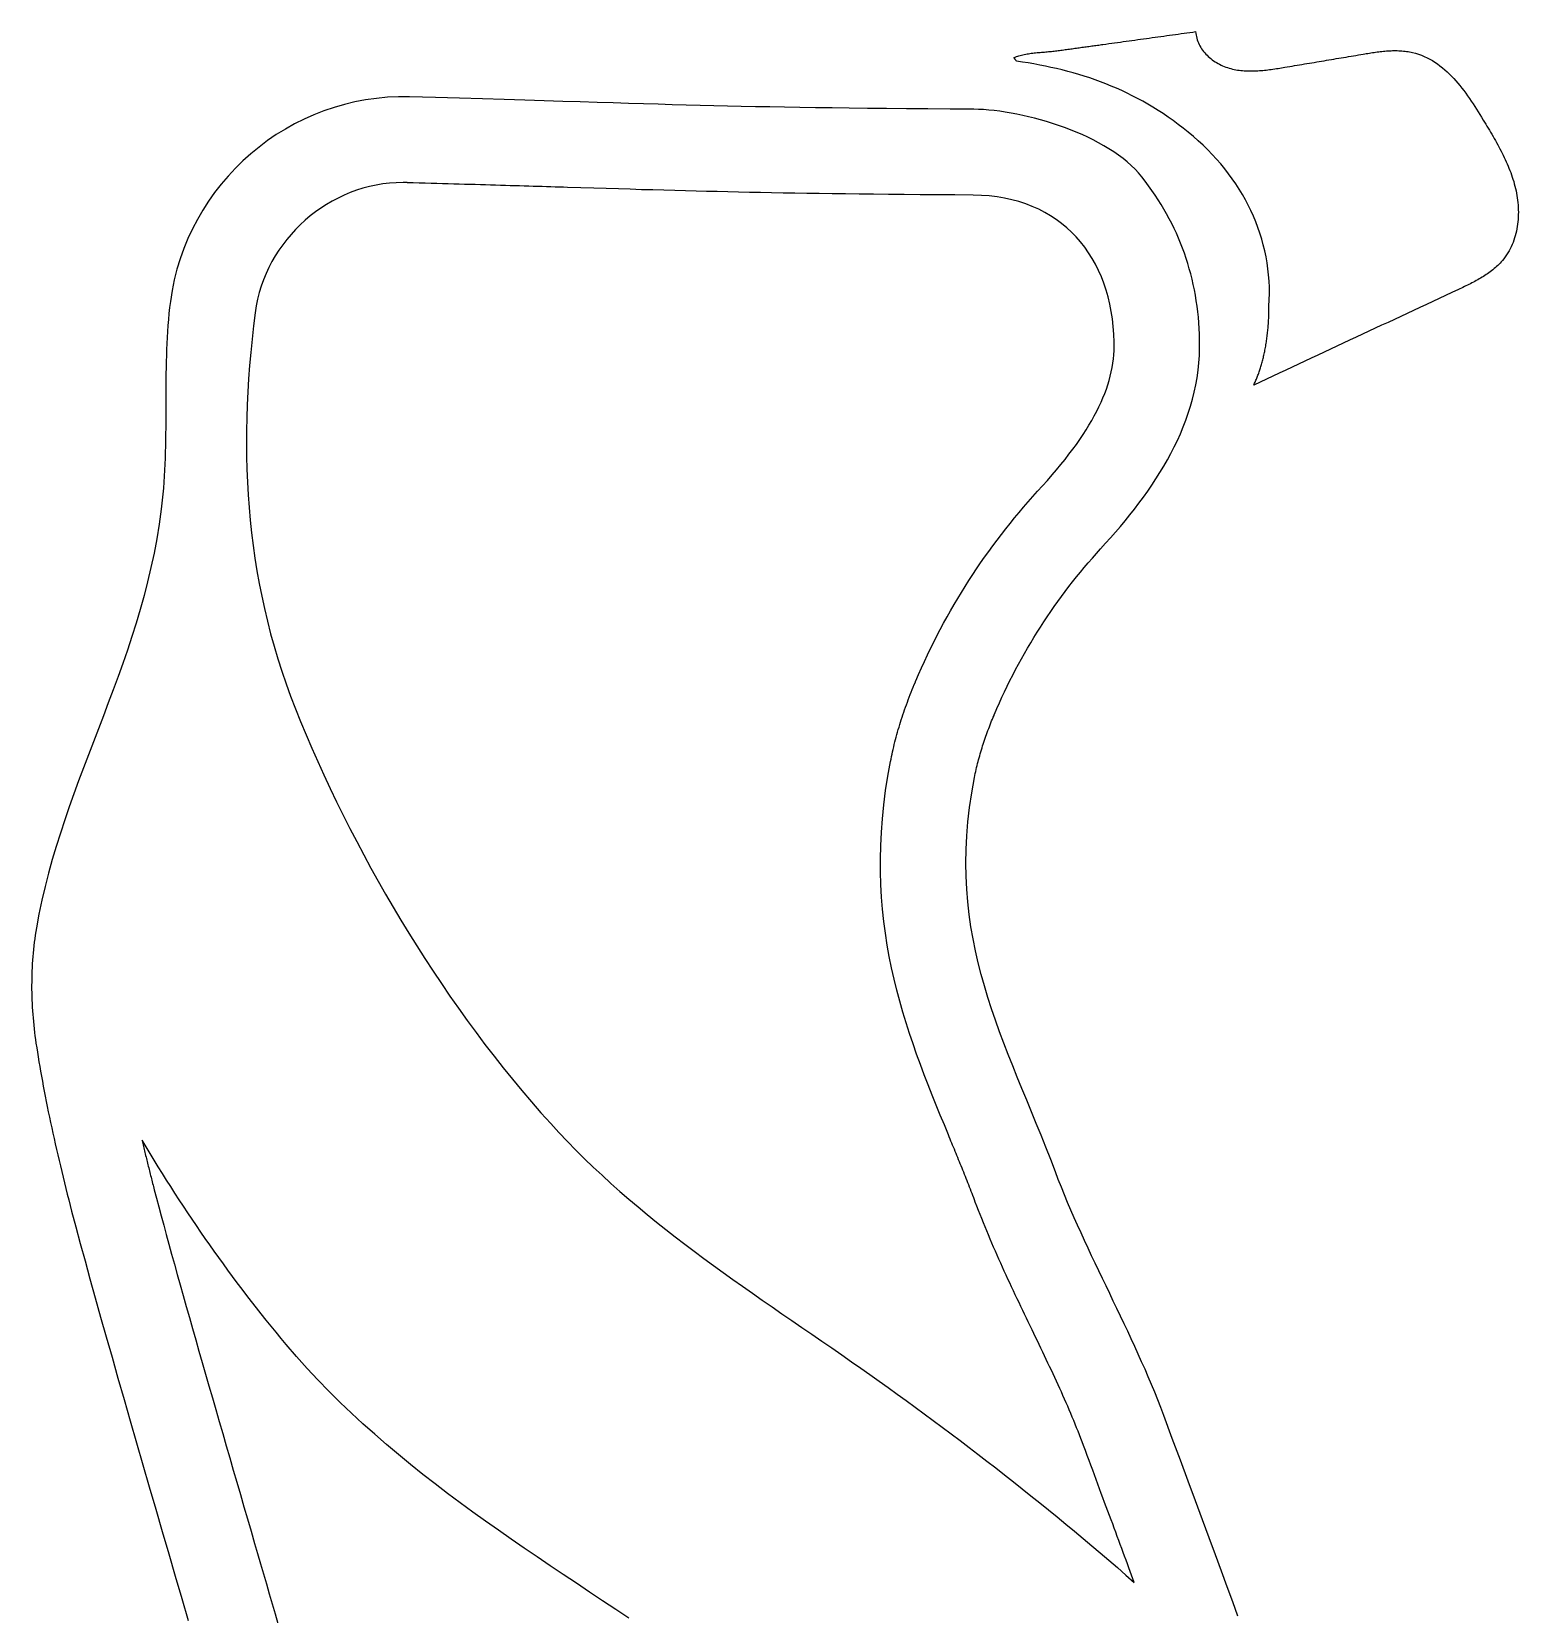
# Model space of a CAD drawing. Header units: metres. Extents: x 30 to 147, y -153 to -82.
# Drawn here: x 111.84 to 144.96, y -121.26 to -85.99 of the extents above; entities that cross this region are included whole.
import ezdxf

# ---------------------------------------------------------------- set-up
doc = ezdxf.new("R2010")
doc.units = ezdxf.units.M

msp = doc.modelspace()

# ---------------------------------------------------------------- linework, layer by layer
for points in [[(139.408154, -92.102686), (139.415266, -91.962224), (139.417806, -91.822524), (139.416028, -91.683586), (139.409678, -91.545664), (139.39901, -91.408758), (139.384024, -91.272614), (139.36472, -91.13774), (139.341352, -91.003882), (139.313666, -90.87104), (139.281916, -90.739468), (139.245848, -90.609166), (139.205716, -90.47988), (139.16152, -90.352118), (139.113514, -90.225626), (139.061444, -90.100404), (139.005564, -89.976706), (138.94562, -89.854532), (138.881866, -89.733882), (138.814302, -89.614756), (138.742928, -89.497154), (138.667998, -89.38133), (138.589258, -89.26703), (138.506962, -89.154508), (138.42111, -89.043764), (138.331702, -88.934798), (138.238738, -88.827864), (138.142218, -88.722708), (138.042396, -88.619584), (137.939018, -88.518492), (137.832338, -88.419432), (137.722356, -88.322404), (137.609072, -88.227662), (137.498328, -88.139016), (137.387076, -88.053418), (137.275316, -87.971122), (137.163048, -87.89162), (137.050272, -87.815166), (136.936988, -87.741506), (136.823196, -87.67064), (136.708896, -87.602568), (136.594088, -87.53729), (136.478518, -87.474552), (136.36244, -87.414608), (136.245854, -87.35695), (136.12876, -87.301832), (136.010904, -87.249254), (135.89254, -87.198962), (135.773668, -87.150956), (135.654034, -87.105236), (135.533892, -87.061548), (135.413242, -87.020146), (135.29183, -86.980776), (135.16991, -86.943184), (135.047228, -86.907624), (134.924038, -86.873842), (134.800086, -86.841838), (134.675626, -86.811612), (134.550404, -86.783164), (134.424674, -86.75624), (134.298182, -86.731094), (134.170928, -86.707472), (134.043166, -86.68512), (133.914642, -86.664292), (133.785356, -86.644734), (133.78307, -86.642194), (133.780784, -86.639654), (133.778498, -86.637114), (133.776212, -86.634574), (133.773926, -86.632034), (133.77164, -86.629494), (133.769354, -86.626954), (133.767068, -86.624414), (133.765036, -86.621874), (133.763004, -86.619334), (133.760972, -86.616794), (133.75894, -86.614254), (133.756908, -86.611714), (133.754876, -86.609174), (133.752844, -86.606634), (133.751066, -86.604094), (133.749288, -86.601554), (133.74751, -86.599014), (133.745732, -86.596474), (133.743954, -86.593934), (133.742176, -86.591394), (133.740652, -86.588854), (133.739128, -86.586314), (133.737604, -86.583774), (133.73608, -86.581234), (133.734556, -86.578694), (133.733286, -86.576154), (133.732016, -86.573614), (133.730746, -86.571074), (133.729476, -86.568534), (133.728206, -86.565994), (133.726936, -86.563454), (133.753606, -86.552786), (133.780784, -86.54288), (133.808724, -86.533736), (133.837172, -86.5251), (133.866128, -86.516972), (133.895592, -86.509606), (133.925564, -86.502748), (133.95579, -86.496398), (133.986524, -86.490556), (134.017512, -86.484968), (134.048754, -86.479888), (134.08025, -86.475062), (134.112, -86.470744), (134.144004, -86.46668), (134.176262, -86.46287), (134.20852, -86.459314), (134.240778, -86.456012), (134.273036, -86.452964), (134.305548, -86.449916), (134.337806, -86.447122), (134.370064, -86.444328), (134.402322, -86.441534), (134.434326, -86.43874), (134.466076, -86.435946), (134.497572, -86.433152), (134.528814, -86.430358), (134.559802, -86.427564), (134.590536, -86.424516), (134.620762, -86.421214), (134.650734, -86.417912), (134.680198, -86.414356), (134.709154, -86.410546), (134.740396, -86.406228), (134.771638, -86.40191), (134.80288, -86.397592), (134.834122, -86.393274), (134.865364, -86.388956), (134.896606, -86.384638), (134.927848, -86.38032), (134.95909, -86.376002), (134.990332, -86.371684), (135.021574, -86.367366), (135.052816, -86.363048), (135.084058, -86.35873), (135.1153, -86.354412), (135.146542, -86.350094), (135.177784, -86.345776), (135.209026, -86.341458), (135.240268, -86.33714), (135.27151, -86.332822), (135.302752, -86.328504), (135.333994, -86.324186), (135.365236, -86.319868), (135.396478, -86.31555), (135.42772, -86.311232), (135.458962, -86.306914), (135.490204, -86.302596), (135.521446, -86.298278), (135.552688, -86.29396), (135.58393, -86.289642), (135.615172, -86.285324), (135.646414, -86.281006), (135.677656, -86.276688), (135.708898, -86.27237), (135.773414, -86.26348), (135.83793, -86.25459), (135.902446, -86.2457), (135.966962, -86.23681), (136.031478, -86.22792), (136.095994, -86.21903), (136.16051, -86.21014), (136.225026, -86.20125), (136.289542, -86.19236), (136.354058, -86.18347), (136.418574, -86.17458), (136.48309, -86.16569), (136.547606, -86.1568), (136.612122, -86.14791), (136.676638, -86.13902), (136.741154, -86.13013), (136.80567, -86.12124), (136.870186, -86.11235), (136.934702, -86.10346), (136.999218, -86.09457), (137.063734, -86.08568), (137.12825, -86.07679), (137.192766, -86.0679), (137.257282, -86.05901), (137.321798, -86.05012), (137.386314, -86.04123), (137.45083, -86.03234), (137.515346, -86.02345), (137.579862, -86.01456), (137.644378, -86.00567), (137.708894, -85.99678), (137.77341, -85.98789), (137.776712, -86.025482), (137.782046, -86.062566), (137.789158, -86.099142), (137.798048, -86.13521), (137.808716, -86.170516), (137.821162, -86.205314), (137.835132, -86.23935), (137.85088, -86.272878), (137.868152, -86.305644), (137.886948, -86.337648), (137.907014, -86.36889), (137.928604, -86.39937), (137.951464, -86.429088), (137.975594, -86.458044), (138.00074, -86.485984), (138.027156, -86.513162), (138.054588, -86.539578), (138.083036, -86.564978), (138.1125, -86.589362), (138.142726, -86.61273), (138.173968, -86.635336), (138.205972, -86.656926), (138.238738, -86.6775), (138.272012, -86.697058), (138.306048, -86.715346), (138.340592, -86.732618), (138.375644, -86.748874), (138.411204, -86.76386), (138.447018, -86.777576), (138.483086, -86.790276), (138.519662, -86.801706), (138.556238, -86.811866), (138.593068, -86.82101), (138.629898, -86.829138), (138.666982, -86.83625), (138.704066, -86.8426), (138.741404, -86.847934), (138.778742, -86.852506), (138.81608, -86.856316), (138.853672, -86.859364), (138.891264, -86.86165), (138.928856, -86.863174), (138.966448, -86.86419), (139.004294, -86.864444), (139.04214, -86.86419), (139.079986, -86.863174), (139.117832, -86.86165), (139.155678, -86.859618), (139.193524, -86.857078), (139.23137, -86.85403), (139.26947, -86.850728), (139.30757, -86.846918), (139.34567, -86.842854), (139.383516, -86.838282), (139.421362, -86.833456), (139.459208, -86.828376), (139.497054, -86.823042), (139.5349, -86.817454), (139.572746, -86.811612), (139.610592, -86.80577), (139.648184, -86.799674), (139.685776, -86.793578), (139.723368, -86.787482), (139.76096, -86.781386), (139.81557, -86.772242), (139.87018, -86.763098), (139.92479, -86.753954), (139.9794, -86.74481), (140.03401, -86.735666), (140.08862, -86.726522), (140.14323, -86.717378), (140.19784, -86.708234), (140.25245, -86.69909), (140.30706, -86.689946), (140.36167, -86.680802), (140.41628, -86.671658), (140.47089, -86.662514), (140.5255, -86.65337), (140.58011, -86.644226), (140.63472, -86.635082), (140.68933, -86.625938), (140.74394, -86.616794), (140.79855, -86.60765), (140.85316, -86.598506), (140.90777, -86.589362), (140.96238, -86.580218), (141.01699, -86.571074), (141.0716, -86.56193), (141.12621, -86.552786), (141.18082, -86.543642), (141.23543, -86.534498), (141.29004, -86.525354), (141.34465, -86.51621), (141.39926, -86.507066), (141.45387, -86.497922), (141.50848, -86.488778), (141.54277, -86.48319), (141.57706, -86.477602), (141.61135, -86.472014), (141.64564, -86.466426), (141.680184, -86.461092), (141.714728, -86.455758), (141.749272, -86.450678), (141.783816, -86.445852), (141.81836, -86.441026), (141.852904, -86.436454), (141.887448, -86.432136), (141.921992, -86.428326), (141.956536, -86.42477), (141.99108, -86.421468), (142.025624, -86.418674), (142.060168, -86.416134), (142.094712, -86.414102), (142.129256, -86.412578), (142.1638, -86.411562), (142.198344, -86.411054), (142.232888, -86.411054), (142.267432, -86.411562), (142.301976, -86.412578), (142.336266, -86.414356), (142.370556, -86.416642), (142.404846, -86.41969), (142.439136, -86.423246), (142.473172, -86.427564), (142.507208, -86.432644), (142.541244, -86.438486), (142.575026, -86.44509), (142.608808, -86.452456), (142.676118, -86.469982), (142.741904, -86.490556), (142.806166, -86.513924), (142.869158, -86.540086), (142.930626, -86.568788), (142.990824, -86.60003), (143.049498, -86.633812), (143.106902, -86.66988), (143.163036, -86.708234), (143.2179, -86.74862), (143.271748, -86.791038), (143.324326, -86.835234), (143.375634, -86.881208), (143.425926, -86.92896), (143.475202, -86.978236), (143.523462, -87.029036), (143.570706, -87.08136), (143.616934, -87.134954), (143.662146, -87.189564), (143.706596, -87.24519), (143.750284, -87.301832), (143.792956, -87.359236), (143.834866, -87.417402), (143.876014, -87.47633), (143.9164, -87.535766), (143.956278, -87.595456), (143.995394, -87.655654), (144.034002, -87.715852), (144.071848, -87.776304), (144.109186, -87.836756), (144.146016, -87.896954), (144.182338, -87.956898), (144.20977, -88.00211), (144.237202, -88.047576), (144.264634, -88.093042), (144.291812, -88.138508), (144.31899, -88.184228), (144.346168, -88.229948), (144.373092, -88.275922), (144.399762, -88.321896), (144.426178, -88.36787), (144.45234, -88.414098), (144.478248, -88.46058), (144.503902, -88.507062), (144.529048, -88.553798), (144.55394, -88.600534), (144.578324, -88.647524), (144.602454, -88.694768), (144.626076, -88.742266), (144.64919, -88.789764), (144.671796, -88.837516), (144.69364, -88.885522), (144.714976, -88.933782), (144.735804, -88.982296), (144.75587, -89.031064), (144.775174, -89.080086), (144.793716, -89.129362), (144.811496, -89.178892), (144.828514, -89.228676), (144.84477, -89.278714), (144.860264, -89.329006), (144.874742, -89.379806), (144.888458, -89.43086), (144.901158, -89.482168), (144.912842, -89.533984), (144.923256, -89.586054), (144.932654, -89.638378), (144.940782, -89.69121), (144.947894, -89.744296), (144.953736, -89.797382), (144.958308, -89.850722), (144.96161, -89.904062), (144.963642, -89.957656), (144.964404, -90.01125), (144.963642, -90.06459), (144.96161, -90.11793), (144.958308, -90.171016), (144.953482, -90.224102), (144.947386, -90.276934), (144.939766, -90.329258), (144.930876, -90.381328), (144.920462, -90.433144), (144.908524, -90.484452), (144.895062, -90.535252), (144.880076, -90.585544), (144.863566, -90.635074), (144.845532, -90.684096), (144.82572, -90.732356), (144.804384, -90.779854), (144.781524, -90.82659), (144.756886, -90.872564), (144.73047, -90.917522), (144.70253, -90.961718), (144.672812, -91.004898), (144.641316, -91.047062), (144.608042, -91.08821), (144.583912, -91.11615), (144.55902, -91.143328), (144.53362, -91.169744), (144.507458, -91.195652), (144.480788, -91.220798), (144.45361, -91.245436), (144.425924, -91.269312), (144.39773, -91.29268), (144.369028, -91.31554), (144.339818, -91.337892), (144.3101, -91.359736), (144.280128, -91.381072), (144.249648, -91.4019), (144.218914, -91.42222), (144.187672, -91.442032), (144.156176, -91.46159), (144.124426, -91.48064), (144.092422, -91.499436), (144.060164, -91.517724), (144.027652, -91.535758), (143.994886, -91.553538), (143.961866, -91.57081), (143.928846, -91.587828), (143.895572, -91.604592), (143.862298, -91.621356), (143.82877, -91.637866), (143.795242, -91.654122), (143.761714, -91.670124), (143.728186, -91.686126), (143.694658, -91.701874), (143.66113, -91.717622), (143.627602, -91.73337), (143.485108, -91.799918), (143.342614, -91.866466), (143.20012, -91.933014), (143.057626, -91.999562), (142.915132, -92.06611), (142.772638, -92.132658), (142.630144, -92.199206), (142.48765, -92.265754), (142.345156, -92.332302), (142.202662, -92.39885), (142.060168, -92.465398), (141.917674, -92.531946), (141.77518, -92.598494), (141.632686, -92.665042), (141.490192, -92.73159), (141.347698, -92.798138), (141.205204, -92.864686), (141.06271, -92.931234), (140.920216, -92.997782), (140.777722, -93.06433), (140.635228, -93.130878), (140.492734, -93.197426), (140.35024, -93.263974), (140.207746, -93.330522), (140.065252, -93.39707), (139.922758, -93.463618), (139.780264, -93.530166), (139.63777, -93.596714), (139.495276, -93.663262), (139.352782, -93.72981), (139.210288, -93.796358), (139.067794, -93.862906), (139.077954, -93.84157), (139.08786, -93.81998), (139.097766, -93.79839), (139.107418, -93.776546), (139.116816, -93.754448), (139.126214, -93.73235), (139.135358, -93.709998), (139.144502, -93.687392), (139.153392, -93.664532), (139.162282, -93.641672), (139.170918, -93.618558), (139.1793, -93.59519), (139.187682, -93.571568), (139.19581, -93.547946), (139.203938, -93.52407), (139.211812, -93.49994), (139.219432, -93.475556), (139.227052, -93.451172), (139.234418, -93.426534), (139.241784, -93.401642), (139.248896, -93.376496), (139.255754, -93.351096), (139.262612, -93.325696), (139.269216, -93.300042), (139.27582, -93.274134), (139.28217, -93.247972), (139.288266, -93.221556), (139.294362, -93.194886), (139.300204, -93.167962), (139.306046, -93.141038), (139.311634, -93.11386), (139.316968, -93.086428), (139.32281, -93.05544), (139.328398, -93.024452), (139.333986, -92.993718), (139.33932, -92.962984), (139.3444, -92.93225), (139.349226, -92.901516), (139.353798, -92.870782), (139.358116, -92.840048), (139.362434, -92.809314), (139.366498, -92.77858), (139.370308, -92.747846), (139.373864, -92.717112), (139.37742, -92.686378), (139.380722, -92.655644), (139.38377, -92.62491), (139.386564, -92.594176), (139.389104, -92.563442), (139.391644, -92.532708), (139.39393, -92.501974), (139.395962, -92.47124), (139.39774, -92.440506), (139.399518, -92.409772), (139.401042, -92.379292), (139.402312, -92.348812), (139.403582, -92.318332), (139.404598, -92.287852), (139.40536, -92.257372), (139.405868, -92.226892), (139.406376, -92.196412), (139.40663, -92.165932), (139.40663, -92.135452), (139.40663, -92.104972)], [(138.717274, -121.299224), (138.60018, -120.979184), (138.477752, -120.645428), (138.349736, -120.29694), (138.21537, -119.932196), (138.0744, -119.55018), (137.926318, -119.149368), (137.770616, -118.728744), (137.606786, -118.287038), (137.434574, -117.822726), (137.253472, -117.334792), (137.062972, -116.821966), (136.997948, -116.650008), (136.930892, -116.478558), (136.862058, -116.307362), (136.791446, -116.136674), (136.71931, -115.96624), (136.64565, -115.79606), (136.57072, -115.626388), (136.49452, -115.45697), (136.417304, -115.287552), (136.339072, -115.118388), (136.260078, -114.949478), (136.180576, -114.780568), (136.100312, -114.611912), (136.019794, -114.443256), (135.939022, -114.274854), (135.857996, -114.106452), (135.77697, -113.93805), (135.695944, -113.769648), (135.615172, -113.600992), (135.534908, -113.432336), (135.455152, -113.26368), (135.375904, -113.09477), (135.297418, -112.92586), (135.219948, -112.756696), (135.143494, -112.587278), (135.06831, -112.417606), (134.994396, -112.24768), (134.921752, -112.0775), (134.850632, -111.907066), (134.78129, -111.736124), (134.713726, -111.564928), (134.648194, -111.393224), (134.543292, -111.118396), (134.43712, -110.847632), (134.330186, -110.580424), (134.222998, -110.316264), (134.11581, -110.055152), (134.00913, -109.796326), (133.903466, -109.539532), (133.799072, -109.284516), (133.696456, -109.030516), (133.596126, -108.777532), (133.49859, -108.524802), (133.404102, -108.272072), (133.31317, -108.019088), (133.226302, -107.765342), (133.143752, -107.510326), (133.066282, -107.253786), (132.993892, -106.995214), (132.927344, -106.734356), (132.866892, -106.470704), (132.813298, -106.204004), (132.766562, -105.933748), (132.727446, -105.659428), (132.696204, -105.38079), (132.673344, -105.097326), (132.659374, -104.808782), (132.654548, -104.51465), (132.659628, -104.214422), (132.674868, -103.907844), (132.700522, -103.594662), (132.737098, -103.274114), (132.785358, -102.9462), (132.845302, -102.610158), (132.854192, -102.565454), (132.863336, -102.521004), (132.872988, -102.476554), (132.882894, -102.432104), (132.893054, -102.387654), (132.903722, -102.343458), (132.914644, -102.299262), (132.92582, -102.255066), (132.93725, -102.211124), (132.949188, -102.167182), (132.96138, -102.12324), (132.973826, -102.079552), (132.986526, -102.035864), (132.99948, -101.992176), (133.012942, -101.948742), (133.026658, -101.905308), (133.040628, -101.861874), (133.054852, -101.818694), (133.06933, -101.775514), (133.084062, -101.732334), (133.099048, -101.689408), (133.114288, -101.646482), (133.129782, -101.60381), (133.14553, -101.561138), (133.161532, -101.518466), (133.177788, -101.476048), (133.194298, -101.43363), (133.211062, -101.391212), (133.22808, -101.349048), (133.245352, -101.306884), (133.262878, -101.264974), (133.280658, -101.223064), (133.280912, -101.222302), (133.281166, -101.22154), (133.28142, -101.220778), (133.281674, -101.220016), (133.281928, -101.219254), (133.282182, -101.218492), (133.282436, -101.21773), (133.28269, -101.216968), (133.282944, -101.216206), (133.283198, -101.215444), (133.283452, -101.214682), (133.283706, -101.21392), (133.28396, -101.213158), (133.284214, -101.212396), (133.284468, -101.211634), (133.284722, -101.210872), (133.284976, -101.21011), (133.28523, -101.209348), (133.285484, -101.208586), (133.285738, -101.207824), (133.285992, -101.207062), (133.286246, -101.2063), (133.2865, -101.205538), (133.286754, -101.204776), (133.287008, -101.204014), (133.287262, -101.203252), (133.287516, -101.20249), (133.28777, -101.201728), (133.288024, -101.200966), (133.288278, -101.200204), (133.288532, -101.199442), (133.288786, -101.19868), (133.343396, -101.072188), (133.399276, -100.946204), (133.45668, -100.820982), (133.515354, -100.696268), (133.575298, -100.572316), (133.636512, -100.449126), (133.698996, -100.326444), (133.762496, -100.204524), (133.827266, -100.083366), (133.893306, -99.962716), (133.960616, -99.842828), (134.029196, -99.723702), (134.099046, -99.605338), (134.170166, -99.487736), (134.242556, -99.370896), (134.316216, -99.254818), (134.390892, -99.139502), (134.466838, -99.024948), (134.544054, -98.911156), (134.62254, -98.79838), (134.702042, -98.686366), (134.782814, -98.575114), (134.864856, -98.464878), (134.948168, -98.355404), (135.032496, -98.246946), (135.118094, -98.13925), (135.204962, -98.03257), (135.292846, -97.926652), (135.382, -97.82175), (135.47217, -97.717864), (135.56361, -97.61474), (135.65632, -97.512632), (135.76808, -97.389696), (135.878824, -97.26549), (135.988298, -97.140268), (136.096248, -97.013776), (136.202674, -96.886014), (136.307322, -96.756728), (136.410192, -96.626172), (136.51103, -96.494346), (136.609582, -96.360996), (136.705594, -96.226376), (136.799066, -96.090232), (136.889744, -95.952564), (136.977628, -95.813626), (137.062464, -95.673164), (137.143998, -95.531178), (137.221976, -95.387668), (137.296398, -95.24238), (137.36701, -95.095568), (137.433812, -94.947232), (137.496296, -94.797118), (137.554462, -94.64548), (137.60831, -94.492064), (137.657332, -94.33687), (137.701528, -94.179898), (137.740898, -94.021402), (137.775188, -93.861128), (137.804144, -93.698822), (137.827512, -93.534738), (137.845292, -93.368876), (137.85723, -93.201236), (137.863072, -93.031564), (137.862818, -92.860114), (137.859008, -92.731844), (137.852912, -92.60459), (137.84453, -92.478352), (137.833862, -92.35313), (137.820908, -92.228924), (137.805668, -92.105734), (137.787888, -91.98356), (137.767822, -91.862402), (137.74547, -91.74226), (137.720832, -91.623134), (137.693908, -91.50477), (137.664444, -91.387422), (137.632694, -91.27109), (137.598658, -91.15552), (137.562082, -91.040966), (137.52322, -90.927174), (137.482072, -90.814398), (137.438384, -90.702384), (137.39241, -90.591386), (137.343896, -90.48115), (137.293096, -90.371676), (137.239756, -90.262964), (137.18413, -90.155268), (137.125964, -90.048334), (137.065258, -89.942162), (137.002266, -89.836752), (136.936734, -89.732104), (136.868916, -89.628218), (136.798558, -89.525094), (136.72566, -89.422478), (136.650222, -89.320624), (136.572498, -89.219532), (136.501124, -89.133934), (136.4234, -89.050368), (136.33958, -88.969088), (136.249918, -88.890094), (136.154922, -88.813132), (136.054846, -88.738456), (135.949944, -88.666066), (135.840724, -88.596216), (135.72744, -88.528652), (135.6106, -88.463628), (135.490458, -88.40089), (135.367522, -88.340692), (135.241792, -88.283034), (135.113776, -88.227916), (134.983982, -88.175338), (134.852664, -88.125554), (134.720076, -88.07831), (134.586726, -88.03386), (134.452868, -87.992204), (134.31901, -87.953342), (134.185406, -87.917274), (134.05231, -87.884), (133.919976, -87.853774), (133.788912, -87.826342), (133.659626, -87.801958), (133.532372, -87.780622), (133.407404, -87.762334), (133.284976, -87.747094), (133.165596, -87.735156), (133.049772, -87.726266), (132.937758, -87.720678), (132.829808, -87.718392), (132.301742, -87.714328), (131.802632, -87.710264), (131.3307, -87.705946), (130.88366, -87.701628), (130.45948, -87.697056), (130.056382, -87.692484), (129.67208, -87.687658), (129.304796, -87.682578), (128.952244, -87.677244), (128.612646, -87.671656), (128.283716, -87.665814), (127.963422, -87.659718), (127.649986, -87.653114), (127.341122, -87.646256), (127.034798, -87.639144), (126.729236, -87.631524), (126.42215, -87.62365), (126.111508, -87.615268), (125.795532, -87.606378), (125.471936, -87.59698), (125.138688, -87.587074), (124.793756, -87.57666), (124.435362, -87.565738), (124.06122, -87.554308), (123.669298, -87.54237), (123.257564, -87.529924), (122.82424, -87.516716), (122.36704, -87.503), (121.883932, -87.488522), (121.372884, -87.473536), (120.831864, -87.457788), (120.259094, -87.441278), (120.010174, -87.440262), (119.76354, -87.451184), (119.519446, -87.47379), (119.2784, -87.507826), (119.040402, -87.553038), (118.80596, -87.609172), (118.575328, -87.67572), (118.34876, -87.752682), (118.12651, -87.839804), (117.909086, -87.936578), (117.696742, -88.043004), (117.489478, -88.158574), (117.288056, -88.283288), (117.092476, -88.416638), (116.902992, -88.55837), (116.720112, -88.708484), (116.54409, -88.866472), (116.37518, -89.03208), (116.213636, -89.205054), (116.059966, -89.38514), (115.91417, -89.572084), (115.776756, -89.765632), (115.647978, -89.965276), (115.52809, -90.171016), (115.417346, -90.382598), (115.316254, -90.599514), (115.225068, -90.821764), (115.144042, -91.04884), (115.07343, -91.280742), (115.013486, -91.516962), (114.964718, -91.757246), (114.927126, -92.001594), (114.91087, -92.135198), (114.896392, -92.269056), (114.883692, -92.402914), (114.87277, -92.536772), (114.863118, -92.67063), (114.85499, -92.804742), (114.848132, -92.938854), (114.842544, -93.072966), (114.837972, -93.207078), (114.834162, -93.34119), (114.831368, -93.475302), (114.829336, -93.609668), (114.827812, -93.744034), (114.826796, -93.8784), (114.826034, -94.012766), (114.825526, -94.147132), (114.825272, -94.281498), (114.825018, -94.415864), (114.824764, -94.55023), (114.824256, -94.684596), (114.82324, -94.818962), (114.82197, -94.953328), (114.820192, -95.087694), (114.817652, -95.221806), (114.81435, -95.355918), (114.810286, -95.49003), (114.805206, -95.624142), (114.798856, -95.758254), (114.791236, -95.892366), (114.782346, -96.026224), (114.771932, -96.160082), (114.759994, -96.29394), (114.723164, -96.630744), (114.677698, -96.962468), (114.624104, -97.28962), (114.563144, -97.6122), (114.495072, -97.930716), (114.420396, -98.245168), (114.339878, -98.556064), (114.253772, -98.863658), (114.16284, -99.16795), (114.06759, -99.469448), (113.96853, -99.768406), (113.866168, -100.065332), (113.761012, -100.360226), (113.65357, -100.653342), (113.54435, -100.945188), (113.43386, -101.235764), (113.322862, -101.525578), (113.21161, -101.814884), (113.100866, -102.103936), (112.991138, -102.392988), (112.882934, -102.682294), (112.776762, -102.972108), (112.67313, -103.262684), (112.572546, -103.554276), (112.475518, -103.847392), (112.382554, -104.142032), (112.294416, -104.438704), (112.211358, -104.737662), (112.134142, -105.03916), (112.063276, -105.343452), (111.999268, -105.650792), (111.942626, -105.961434), (111.929672, -106.040936), (111.91748, -106.120692), (111.906304, -106.200448), (111.89589, -106.280204), (111.886238, -106.360214), (111.877602, -106.440224), (111.869728, -106.520234), (111.862616, -106.600498), (111.85652, -106.680762), (111.851186, -106.761026), (111.846614, -106.84129), (111.842804, -106.921554), (111.84001, -107.001818), (111.837978, -107.082082), (111.836708, -107.1626), (111.8362, -107.243118), (111.836454, -107.323636), (111.83747, -107.404154), (111.839248, -107.484672), (111.841788, -107.56519), (111.845344, -107.645708), (111.849662, -107.725972), (111.854742, -107.806236), (111.86033, -107.8865), (111.86668, -107.966764), (111.873792, -108.047028), (111.881666, -108.127292), (111.890302, -108.207302), (111.8997, -108.287312), (111.90986, -108.367322), (111.920782, -108.447332), (111.932466, -108.527088), (111.94796, -108.628688), (111.963962, -108.731558), (111.980726, -108.835698), (111.998252, -108.941108), (112.016286, -109.047788), (112.035082, -109.155738), (112.054386, -109.264704), (112.074452, -109.37494), (112.095026, -109.486192), (112.116362, -109.59846), (112.138206, -109.711744), (112.160812, -109.826044), (112.183926, -109.94136), (112.207548, -110.057438), (112.231932, -110.174532), (112.256824, -110.292388), (112.282224, -110.41126), (112.308386, -110.530894), (112.335056, -110.65129), (112.362234, -110.772448), (112.38992, -110.894368), (112.418114, -111.016796), (112.446816, -111.139986), (112.476026, -111.263684), (112.505744, -111.38789), (112.53597, -111.512604), (112.566704, -111.637826), (112.597946, -111.763556), (112.629696, -111.889794), (112.661954, -112.01654), (112.69472, -112.14354), (112.72774, -112.271048), (112.820704, -112.622584), (112.920018, -112.992662), (113.025174, -113.379758), (113.135918, -113.782602), (113.251996, -114.200178), (113.372646, -114.631216), (113.497614, -115.074446), (113.626646, -115.528598), (113.75898, -115.992656), (113.894362, -116.46535), (114.032538, -116.945156), (114.172746, -117.431058), (114.314732, -117.921786), (114.458242, -118.416324), (114.602514, -118.913148), (114.747294, -119.411242), (114.892328, -119.909336), (115.036854, -120.40616), (115.180618, -120.900444), (115.323366, -121.391172)], [(120.203468, -89.34958), (120.200674, -89.34958), (120.19788, -89.34958), (120.195086, -89.34958), (120.192292, -89.34958), (120.189498, -89.34958), (120.186704, -89.34958), (120.18391, -89.34958), (120.181116, -89.34958), (120.178322, -89.34958), (120.175528, -89.34958), (120.172734, -89.34958), (120.16994, -89.34958), (120.167146, -89.34958), (120.164352, -89.34958), (120.161558, -89.34958), (120.158764, -89.34958), (120.15597, -89.34958), (120.153176, -89.34958), (120.150382, -89.34958), (120.147588, -89.34958), (120.144794, -89.34958), (120.142, -89.34958), (120.139206, -89.34958), (120.136412, -89.34958), (120.133618, -89.34958), (120.130824, -89.34958), (120.12803, -89.34958), (120.125236, -89.34958), (120.122442, -89.34958), (120.119648, -89.34958), (120.116854, -89.34958), (120.11406, -89.34958), (119.960898, -89.35339), (119.80926, -89.364312), (119.659146, -89.382346), (119.510556, -89.407492), (119.363998, -89.439496), (119.219472, -89.478104), (119.077232, -89.523062), (118.937278, -89.57437), (118.800118, -89.631774), (118.665752, -89.69502), (118.534434, -89.764108), (118.406418, -89.838784), (118.281704, -89.918794), (118.160546, -90.004138), (118.043198, -90.094562), (117.929914, -90.190066), (117.820948, -90.290396), (117.7163, -90.395298), (117.616224, -90.504518), (117.520974, -90.618056), (117.43055, -90.735658), (117.345206, -90.85707), (117.265196, -90.982292), (117.190774, -91.11107), (117.122194, -91.243404), (117.059456, -91.378786), (117.002814, -91.51747), (116.952522, -91.658948), (116.90858, -91.80322), (116.871496, -91.950032), (116.84127, -92.09913), (116.817902, -92.250514), (116.781326, -92.546932), (116.748306, -92.84208), (116.719096, -93.136212), (116.693442, -93.429074), (116.671598, -93.72092), (116.653564, -94.01175), (116.639594, -94.301818), (116.629688, -94.59087), (116.623846, -94.878906), (116.622322, -95.16618), (116.625116, -95.452692), (116.632228, -95.738442), (116.643912, -96.02343), (116.660168, -96.30791), (116.680996, -96.591628), (116.706396, -96.874838), (116.736622, -97.15754), (116.771928, -97.439734), (116.81206, -97.72142), (116.857272, -98.002598), (116.907564, -98.283268), (116.96319, -98.563684), (117.02415, -98.843846), (117.090444, -99.123754), (117.162072, -99.403408), (117.239288, -99.682808), (117.322346, -99.961954), (117.410992, -100.2411), (117.50548, -100.520246), (117.60581, -100.799138), (117.712236, -101.078284), (117.824758, -101.35743), (117.94998, -101.65588), (118.079012, -101.954584), (118.2116, -102.253288), (118.347744, -102.551738), (118.48719, -102.849934), (118.630192, -103.147622), (118.776496, -103.444802), (118.926102, -103.741474), (119.07901, -104.037384), (119.23522, -104.332278), (119.394732, -104.626156), (119.557292, -104.918764), (119.7229, -105.210102), (119.89181, -105.499916), (120.063514, -105.788206), (120.238266, -106.074718), (120.416066, -106.359452), (120.59666, -106.642154), (120.780048, -106.922824), (120.96623, -107.201208), (121.155206, -107.477306), (121.346976, -107.750864), (121.541286, -108.021882), (121.738136, -108.290106), (121.937526, -108.555282), (122.139456, -108.817664), (122.343926, -109.076744), (122.550682, -109.332522), (122.759978, -109.584998), (122.97156, -109.833918), (123.185428, -110.079282), (123.401582, -110.320836), (123.587002, -110.522004), (123.774708, -110.719362), (123.964446, -110.91291), (124.15647, -111.102902), (124.350526, -111.289592), (124.546614, -111.47298), (124.74448, -111.65332), (124.944378, -111.830866), (125.146054, -112.005618), (125.349508, -112.17783), (125.554486, -112.347502), (125.760988, -112.515142), (125.969014, -112.680496), (126.178564, -112.843818), (126.389384, -113.005362), (126.601474, -113.165382), (126.814834, -113.323878), (127.02921, -113.481104), (127.244602, -113.63706), (127.46101, -113.792), (127.678434, -113.946178), (127.89662, -114.099594), (128.115568, -114.252502), (128.335278, -114.404902), (128.555496, -114.557048), (128.776222, -114.709194), (128.997456, -114.86134), (129.219198, -115.01374), (129.441194, -115.166394), (129.663444, -115.319556), (129.885948, -115.47348), (130.108452, -115.628166), (130.311906, -115.77066), (130.515106, -115.913916), (130.718052, -116.05768), (130.92049, -116.202206), (131.122674, -116.347494), (131.32435, -116.493544), (131.525772, -116.640356), (131.726686, -116.78793), (131.927346, -116.936012), (132.127498, -117.084856), (132.327142, -117.234462), (132.526532, -117.38483), (132.725414, -117.53596), (132.923788, -117.687852), (133.121654, -117.840252), (133.319012, -117.993414), (133.516116, -118.147338), (133.712712, -118.302024), (133.9088, -118.457472), (134.10438, -118.613682), (134.299452, -118.770654), (134.494016, -118.928134), (134.687818, -119.086376), (134.881112, -119.24538), (135.073898, -119.405146), (135.266176, -119.565674), (135.457692, -119.726964), (135.6487, -119.889016), (135.8392, -120.05183), (136.028938, -120.215406), (136.218168, -120.37949), (136.406636, -120.544336), (136.376918, -120.463564), (136.346692, -120.38203), (136.316212, -120.299734), (136.285478, -120.216422), (136.25449, -120.132348), (136.222994, -120.047512), (136.191244, -119.96166), (136.15924, -119.875046), (136.126728, -119.787416), (136.093962, -119.69877), (136.060942, -119.609362), (136.027414, -119.518938), (135.993632, -119.427498), (135.959342, -119.335042), (135.924798, -119.241824), (135.889746, -119.14759), (135.85444, -119.05234), (135.818626, -118.956074), (135.782558, -118.858792), (135.745982, -118.76024), (135.709152, -118.660672), (135.671814, -118.560088), (135.634222, -118.458488), (135.596122, -118.355618), (135.557514, -118.251732), (135.518398, -118.14683), (135.479028, -118.040658), (135.43915, -117.93347), (135.398764, -117.825012), (135.358124, -117.715284), (135.316976, -117.60454), (135.27532, -117.492526), (135.245602, -117.413532), (135.215376, -117.334284), (135.184642, -117.255036), (135.1534, -117.175788), (135.12165, -117.09654), (135.089392, -117.017292), (135.05688, -116.938044), (135.02386, -116.858796), (134.990332, -116.779294), (134.956296, -116.699792), (134.922006, -116.62029), (134.887208, -116.540534), (134.852156, -116.460778), (134.816596, -116.381022), (134.780782, -116.301012), (134.74446, -116.221002), (134.707884, -116.140738), (134.671054, -116.06022), (134.63397, -115.979702), (134.596378, -115.89893), (134.558532, -115.817904), (134.520432, -115.736878), (134.482078, -115.655598), (134.44347, -115.574064), (134.404608, -115.492276), (134.365492, -115.410234), (134.326122, -115.327938), (134.286752, -115.245388), (134.247128, -115.162584), (134.20725, -115.079526), (134.167372, -114.996214), (134.12724, -114.912648), (134.086092, -114.82705), (134.044944, -114.741198), (134.003542, -114.655092), (133.96214, -114.568986), (133.920738, -114.482626), (133.879336, -114.396012), (133.837934, -114.309144), (133.796532, -114.222276), (133.755384, -114.135154), (133.714236, -114.047778), (133.673088, -113.960148), (133.632194, -113.872264), (133.5913, -113.784126), (133.55066, -113.695988), (133.51002, -113.607596), (133.469634, -113.51895), (133.429502, -113.43005), (133.389624, -113.340896), (133.35, -113.251488), (133.31063, -113.161826), (133.271514, -113.072164), (133.232652, -112.982248), (133.194044, -112.892078), (133.15569, -112.801654), (133.117844, -112.710976), (133.080252, -112.620044), (133.043168, -112.528858), (133.006338, -112.437418), (132.970016, -112.345724), (132.934202, -112.253776), (132.898642, -112.161574), (132.86359, -112.069118), (132.845556, -112.021366), (132.827522, -111.973614), (132.809488, -111.925862), (132.7912, -111.878364), (132.772912, -111.830866), (132.754624, -111.783368), (132.736082, -111.73587), (132.71754, -111.688372), (132.698998, -111.641128), (132.680456, -111.593884), (132.66166, -111.54664), (132.642864, -111.499396), (132.624068, -111.452406), (132.605272, -111.405416), (132.586476, -111.358426), (132.56768, -111.31169), (132.548884, -111.264954), (132.530088, -111.218218), (132.511038, -111.171482), (132.491988, -111.125), (132.472938, -111.078518), (132.453888, -111.032036), (132.434838, -110.985808), (132.415788, -110.93958), (132.396738, -110.893352), (132.377688, -110.847378), (132.358892, -110.801404), (132.340096, -110.75543), (132.3213, -110.70971), (132.302504, -110.66399), (132.283708, -110.61827), (132.264912, -110.572804), (132.173726, -110.35157), (132.082794, -110.129828), (131.992116, -109.907324), (131.9022, -109.68355), (131.813554, -109.45876), (131.726178, -109.232446), (131.64058, -109.004608), (131.557014, -108.774992), (131.475734, -108.543344), (131.396994, -108.309664), (131.321302, -108.073698), (131.248912, -107.835192), (131.180078, -107.593892), (131.115054, -107.349798), (131.054348, -107.102656), (130.998214, -106.852212), (130.946906, -106.598466), (130.900678, -106.34091), (130.860038, -106.079544), (130.82524, -105.814368), (130.796538, -105.544874), (130.774186, -105.271062), (130.758692, -104.992678), (130.75031, -104.709468), (130.749294, -104.421432), (130.755898, -104.128316), (130.770376, -103.829866), (130.793236, -103.526082), (130.824732, -103.216456), (130.865372, -102.900988), (130.915156, -102.579678), (130.974592, -102.252018), (130.98526, -102.197916), (130.996436, -102.143814), (131.00812, -102.089458), (131.020058, -102.035102), (131.032504, -101.980492), (131.045458, -101.925882), (131.058666, -101.871272), (131.072382, -101.816408), (131.086606, -101.761544), (131.101084, -101.70668), (131.11607, -101.651562), (131.131564, -101.596444), (131.147566, -101.541326), (131.163822, -101.485954), (131.180586, -101.430582), (131.197604, -101.37521), (131.21513, -101.319838), (131.233164, -101.264212), (131.251452, -101.208586), (131.270248, -101.15296), (131.289552, -101.097334), (131.30911, -101.041454), (131.329176, -100.985574), (131.34975, -100.929694), (131.370578, -100.873814), (131.391914, -100.817934), (131.413504, -100.762054), (131.435602, -100.70592), (131.458208, -100.649786), (131.481068, -100.593652), (131.504436, -100.537518), (131.528058, -100.481384), (131.528312, -100.480622), (131.528566, -100.47986), (131.52882, -100.479098), (131.529074, -100.478336), (131.529328, -100.477574), (131.529582, -100.476812), (131.529836, -100.47605), (131.53009, -100.475288), (131.530344, -100.474526), (131.530598, -100.473764), (131.530852, -100.473002), (131.531106, -100.47224), (131.53136, -100.471478), (131.531614, -100.470716), (131.531868, -100.469954), (131.532122, -100.469192), (131.532376, -100.46843), (131.53263, -100.467668), (131.532884, -100.466906), (131.533138, -100.466144), (131.533392, -100.465382), (131.533646, -100.46462), (131.5339, -100.463858), (131.534154, -100.463096), (131.534408, -100.462334), (131.534662, -100.461572), (131.534916, -100.46081), (131.53517, -100.460048), (131.535424, -100.459286), (131.535678, -100.458524), (131.535932, -100.457762), (131.536186, -100.457), (131.599686, -100.310442), (131.664456, -100.164646), (131.73075, -100.019866), (131.798568, -99.875848), (131.867656, -99.732846), (131.938268, -99.590606), (132.01015, -99.449382), (132.083556, -99.30892), (132.158232, -99.169474), (132.234432, -99.03079), (132.311902, -98.893122), (132.390896, -98.75647), (132.47116, -98.620834), (132.552694, -98.48596), (132.635752, -98.352102), (132.72008, -98.21926), (132.805932, -98.087434), (132.893054, -97.956624), (132.981446, -97.82683), (133.071362, -97.697798), (133.162548, -97.569782), (133.255004, -97.442782), (133.34873, -97.316798), (133.44398, -97.19183), (133.5405, -97.068132), (133.63829, -96.94545), (133.73735, -96.823784), (133.83768, -96.703134), (133.93928, -96.5835), (134.042404, -96.464882), (134.146798, -96.347534), (134.252462, -96.231202), (134.364476, -96.108012), (134.472172, -95.9866), (134.576058, -95.866966), (134.67588, -95.74911), (134.771638, -95.633032), (134.863332, -95.518478), (134.951216, -95.405448), (135.035036, -95.293942), (135.115046, -95.18396), (135.191246, -95.075248), (135.263636, -94.967806), (135.332216, -94.861634), (135.396986, -94.756732), (135.457946, -94.652846), (135.51535, -94.549976), (135.569198, -94.448122), (135.619236, -94.347284), (135.665718, -94.247208), (135.708644, -94.148148), (135.748014, -94.04985), (135.784082, -93.95206), (135.816594, -93.855032), (135.84555, -93.758512), (135.871204, -93.6625), (135.893556, -93.566996), (135.912606, -93.471746), (135.928354, -93.37675), (135.9408, -93.282008), (135.949944, -93.18752), (135.955786, -93.093286), (135.95858, -92.999052), (135.958326, -92.904818), (135.951468, -92.728796), (135.93826, -92.556076), (135.918702, -92.386658), (135.893048, -92.220796), (135.861044, -92.058744), (135.822944, -91.900502), (135.778748, -91.746324), (135.728456, -91.59621), (135.672068, -91.450414), (135.609838, -91.308936), (135.541512, -91.172284), (135.467344, -91.040204), (135.387334, -90.913204), (135.301482, -90.791284), (135.210042, -90.674444), (135.11276, -90.562938), (135.00989, -90.45702), (134.901432, -90.35669), (134.787386, -90.262202), (134.667752, -90.173556), (134.54253, -90.091006), (134.411974, -90.014806), (134.27583, -89.944956), (134.134352, -89.88171), (133.98754, -89.825322), (133.835648, -89.775792), (133.678422, -89.73312), (133.516116, -89.69756), (133.348476, -89.669366), (133.175756, -89.648792), (132.99821, -89.635838), (132.815584, -89.630504), (132.40512, -89.627456), (132.012182, -89.624408), (131.635754, -89.621106), (131.275074, -89.617804), (130.929126, -89.614502), (130.596894, -89.610946), (130.277616, -89.60739), (129.970276, -89.603834), (129.673858, -89.600024), (129.3876, -89.596214), (129.110486, -89.59215), (128.8415, -89.587832), (128.57988, -89.583514), (128.32461, -89.578942), (128.074928, -89.57437), (127.829818, -89.569544), (127.588264, -89.564464), (127.349504, -89.55913), (127.112522, -89.553542), (126.876556, -89.547954), (126.64059, -89.542112), (126.403608, -89.536016), (126.164848, -89.529666), (125.923294, -89.523062), (125.67793, -89.516204), (125.427994, -89.509092), (125.17247, -89.501472), (124.910342, -89.493598), (124.640848, -89.48547), (124.362972, -89.477088), (124.075952, -89.468452), (123.778772, -89.459308), (123.687078, -89.456514), (123.594368, -89.45372), (123.500642, -89.450926), (123.4059, -89.448132), (123.309888, -89.445084), (123.21286, -89.442036), (123.114562, -89.438988), (123.014994, -89.43594), (122.91441, -89.432892), (122.812556, -89.429844), (122.709432, -89.426796), (122.605038, -89.423748), (122.49912, -89.420446), (122.391932, -89.417144), (122.283474, -89.413842), (122.173492, -89.41054), (122.06224, -89.407238), (121.949464, -89.403936), (121.835164, -89.400634), (121.71934, -89.397332), (121.601992, -89.393776), (121.48312, -89.39022), (121.362724, -89.386664), (121.240804, -89.383108), (121.117106, -89.379552), (120.991884, -89.375996), (120.864884, -89.372186), (120.73636, -89.368376), (120.606058, -89.364566), (120.473978, -89.360756), (120.34012, -89.356946), (120.204484, -89.353136)], [(125.141482, -121.344182), (124.84989, -121.148602), (124.558044, -120.95353), (124.266198, -120.758712), (123.974352, -120.563894), (123.683014, -120.368822), (123.392184, -120.173242), (123.101862, -119.9769), (122.812556, -119.779542), (122.524266, -119.581168), (122.237246, -119.38127), (121.95175, -119.179594), (121.668032, -118.975886), (121.386092, -118.769892), (121.106184, -118.561358), (120.828562, -118.350284), (120.553226, -118.136162), (120.28043, -117.918738), (120.010428, -117.697758), (119.743474, -117.473222), (119.479822, -117.244622), (119.219472, -117.011704), (118.962678, -116.774214), (118.70944, -116.532152), (118.460266, -116.28501), (118.215156, -116.032534), (117.974364, -115.774724), (117.738144, -115.511072), (117.506496, -115.241324), (117.39372, -115.10645), (117.28196, -114.971068), (117.170962, -114.835178), (117.06098, -114.69878), (116.95176, -114.561874), (116.843556, -114.42446), (116.736114, -114.286538), (116.629434, -114.148108), (116.523516, -114.00917), (116.418614, -113.869724), (116.314474, -113.72977), (116.211096, -113.589562), (116.10848, -113.448846), (116.006626, -113.307622), (115.905534, -113.16589), (115.805204, -113.02365), (115.705636, -112.881156), (115.60683, -112.738154), (115.508786, -112.594644), (115.411504, -112.45088), (115.314984, -112.306608), (115.218972, -112.161828), (115.123722, -112.016794), (115.029234, -111.871252), (114.935254, -111.725202), (114.842036, -111.578898), (114.74958, -111.432086), (114.657632, -111.28502), (114.566446, -111.137446), (114.475768, -110.989618), (114.385598, -110.841282), (114.29619, -110.692692), (114.304064, -110.726474), (114.311938, -110.760256), (114.319812, -110.794038), (114.32794, -110.82782), (114.336068, -110.861602), (114.344196, -110.895638), (114.352324, -110.929674), (114.360452, -110.96371), (114.36858, -110.997746), (114.376708, -111.031782), (114.38509, -111.065818), (114.393472, -111.100108), (114.401854, -111.134398), (114.410236, -111.168688), (114.418618, -111.202978), (114.427, -111.237268), (114.435636, -111.271812), (114.444272, -111.306356), (114.452908, -111.3409), (114.461544, -111.375444), (114.47018, -111.410242), (114.478816, -111.44504), (114.487706, -111.479838), (114.496596, -111.514636), (114.505486, -111.549434), (114.514376, -111.584486), (114.523266, -111.619538), (114.53241, -111.65459), (114.541554, -111.689642), (114.550698, -111.724948), (114.559842, -111.760254), (114.568986, -111.79556), (114.618516, -111.984028), (114.670078, -112.178338), (114.723672, -112.378236), (114.779044, -112.583468), (114.836194, -112.79378), (114.895122, -113.009172), (114.955828, -113.229136), (115.018058, -113.453672), (115.081812, -113.682526), (115.14709, -113.915698), (115.213638, -114.15268), (115.281456, -114.393472), (115.350544, -114.63782), (115.420902, -114.88547), (115.492276, -115.136168), (115.564666, -115.38966), (115.638072, -115.645946), (115.71224, -115.904772), (115.78717, -116.165884), (115.862862, -116.429028), (115.939316, -116.69395), (116.016278, -116.96065), (116.093748, -117.228874), (116.171726, -117.498368), (116.250212, -117.768878), (116.328952, -118.04015), (116.407946, -118.312184), (116.487194, -118.584726), (116.566442, -118.857268), (116.64569, -119.130064), (116.724938, -119.402606), (116.804186, -119.67464), (116.870226, -119.90197), (116.936012, -120.128284), (117.001544, -120.353582), (117.066822, -120.577864), (117.131846, -120.80113), (117.196362, -121.023126), (117.26037, -121.243852), (117.324124, -121.463054)]]:
    msp.add_lwpolyline(points)

doc.saveas('drawing.dxf')
